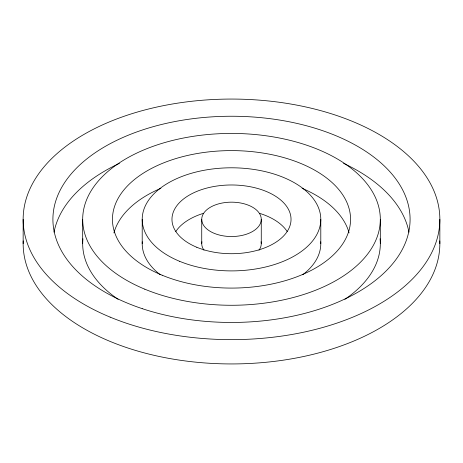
<?xml version="1.0" encoding="UTF-8"?>
<svg xmlns="http://www.w3.org/2000/svg" width="463" height="463" viewBox="0 0 463 463"><rect width="100%" height="100%" fill="white"/><g stroke="black" fill="none" stroke-linecap="round" stroke-linejoin="round"><path stroke-width="0.69" d="M439.85 219.346L439.85 243.654M380.32 219.346L380.32 243.654M320.795 219.346L320.795 243.654M261.265 219.346A29.765 17.183 0 0 1 216.62 234.232A29.765 17.183 0 0 1 216.62 204.467A29.765 17.183 0 0 1 261.265 219.346L261.265 243.654M201.735 219.346L201.735 243.654M142.205 219.346L142.205 243.654M82.68 219.346L82.68 243.654M23.15 219.346L23.15 243.654M439.792 240.876A208.35 120.287 0 0 1 231.5 363.941A208.35 120.287 0 0 1 23.208 240.876M54.021 232.206A178.585 103.104 0 0 1 119.442 163.37M343.558 163.37A178.585 103.104 0 0 1 408.979 232.206M380.077 238.734A148.82 85.921 0 0 1 344.889 299.301M118.111 299.301A148.82 85.921 0 0 1 82.923 238.734M113.91 232.901A119.055 68.738 0 0 1 160.892 188.308M302.108 188.308A119.055 68.738 0 0 1 349.09 232.901M320.732 241.755A89.295 51.555 0 0 1 302.692 274.767M160.308 274.767A89.295 51.555 0 0 1 142.268 241.755M175.79 231.546A59.53 34.366 0 0 1 203.436 213.339M259.564 213.339A59.53 34.366 0 0 1 287.21 231.546M261.08 241.727A29.765 17.183 0 0 1 258.996 250.228M204.004 250.228A29.765 17.183 0 0 1 201.92 241.727M110.142 317.126A208.35 120.287 0 0 0 438.849 231.141A208.35 120.287 0 0 0 145.515 109.783A208.35 120.287 0 0 0 110.142 317.126M142.205 308.642A178.585 103.104 0 0 0 410.085 219.346A178.585 103.104 0 0 0 142.205 130.057A178.585 103.104 0 0 0 142.205 308.642M144.815 289.19A148.82 85.921 0 0 0 379.602 227.773A148.82 85.921 0 0 0 170.083 141.088A148.82 85.921 0 0 0 144.815 289.19M162.154 275.219A119.055 68.738 0 0 0 349.982 226.089A119.055 68.738 0 0 0 182.364 156.737A119.055 68.738 0 0 0 162.154 275.219M179.488 261.254A89.295 51.555 0 0 0 320.361 224.405A89.295 51.555 0 0 0 194.651 172.392A89.295 51.555 0 0 0 179.488 261.254M196.827 247.283A59.53 34.366 0 0 0 290.741 222.715A59.53 34.366 0 0 0 206.932 188.042A59.53 34.366 0 0 0 196.827 247.283"/></g></svg>
